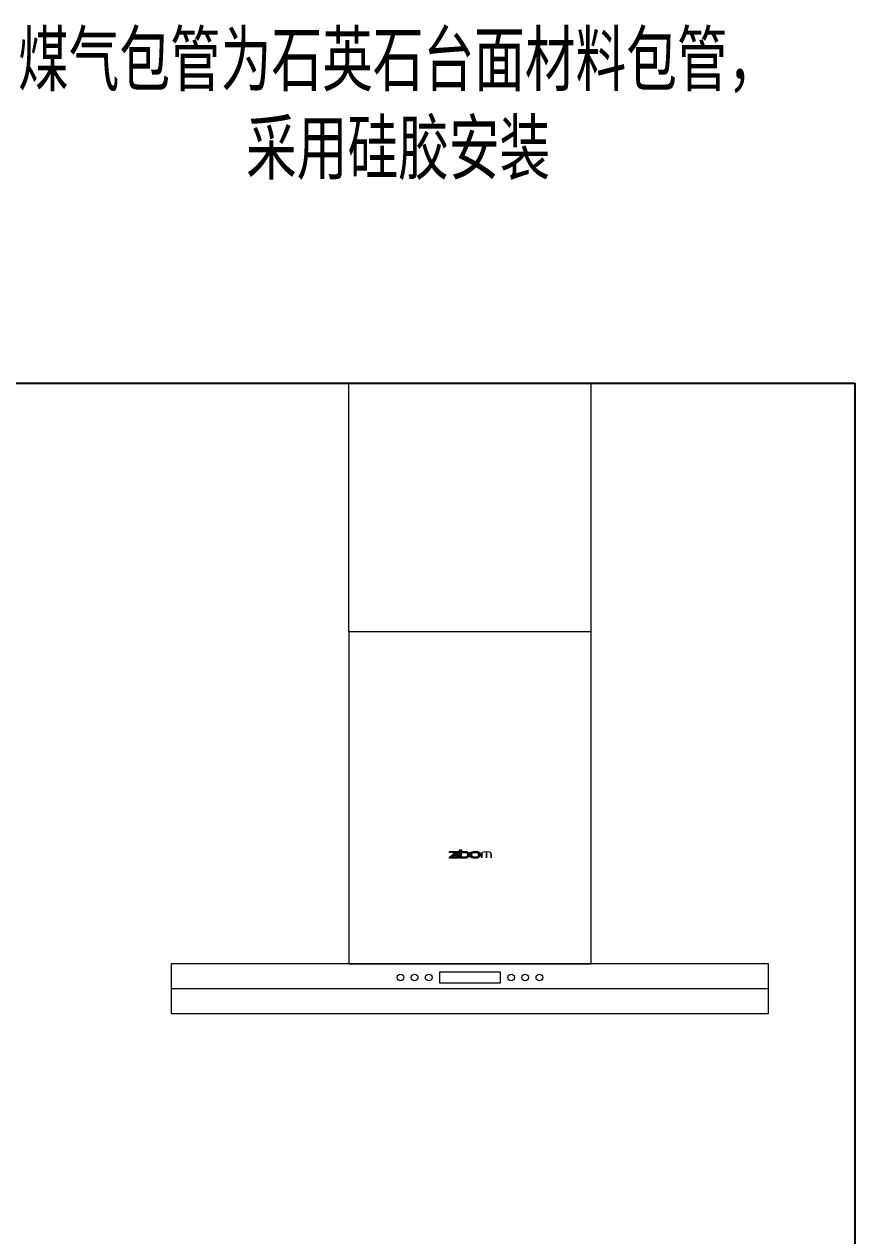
# Model space of a CAD drawing. Header units: millimetres. Extents: x 3104083 to 3173399, y -3165492 to -3044687.
# Drawn here: x 3120496 to 3121748, y -3099832 to -3098007 of the extents above; entities that cross this region are included whole.
import ezdxf

# ---------------------------------------------------------------- set-up
doc = ezdxf.new("R2010")
doc.units = ezdxf.units.MM
doc.header["$LTSCALE"] = 500
doc.header["$MEASUREMENT"] = 0
doc.layers.add('D-节点尺寸', color=5, linetype='CONTINUOUS')
doc.layers.add('ZB_厨柜', color=7, linetype='CONTINUOUS')
doc.layers.add('墙体', color=6, linetype='CONTINUOUS', lineweight=25)
doc.layers.add('电器', color=85, linetype='CONTINUOUS', lineweight=15)
doc.styles.add('DIM', font='SimSun.ttf', dxfattribs={"width": 0.7})

# ---------------------------------------------------------------- blocks, each defined once
blk = doc.blocks.new('油烟机立面')
at = {"layer": '电器'}
for points in [[(215449.9, -105458.6), (215449.9, -105457.2), (215436.8, -105457.2), (215436.8, -105458.6), (215445.3, -105458.6), (215436.8, -105465.7), (215436.8, -105467.1), (215449.9, -105467.1), (215449.9, -105465.7), (215441.4, -105465.7)], [(215486.7, -105460.3, -0.313741), (215488.4, -105458.6), (215490.9, -105458.6), (215490.9, -105467.2), (215493.6, -105467.2), (215493.6, -105458.6), (215496.4, -105458.6, -0.240846), (215497.9, -105460.2), (215497.9, -105467.2), (215500.4, -105467.2), (215500.4, -105460.7, 0.377099), (215496.6, -105457.1), (215488, -105457.1, 0.37664), (215484.1, -105460.6), (215484.1, -105467.2), (215486.7, -105467.2)]]:
    blk.add_hatch(color=256, dxfattribs=at).paths.add_polyline_path(points)
blk.add_hatch(color=256, dxfattribs=at).paths.add_polyline_path([(215449.9, -105460.6), (215445.7, -105464.1), (215449.9, -105464.1)], flags=17)
h = blk.add_hatch(color=256, dxfattribs=at)
h.paths.add_polyline_path([(215462.2, -105457.1), (215454.4, -105457.1), (215454.4, -105454.6), (215451.8, -105454.6), (215451.8, -105467.1), (215462.2, -105467.1, 0.850277)])
h.paths.add_polyline_path([(215454.4, -105458.6), (215460.6, -105458.6, -0.922619), (215460.6, -105465.7), (215454.4, -105465.7)], flags=16)
h = blk.add_hatch(color=256, dxfattribs=at)
h.paths.add_polyline_path([(215478.5, -105457.2), (215472, -105457.2, 0.93167), (215472.2, -105467.1), (215478.5, -105467.1, 0.890248)])
h.paths.add_polyline_path([(215473, -105458.6), (215477.5, -105458.6, -0.767482), (215477.5, -105465.7), (215473, -105465.7, -0.819914)], flags=16)
for p, q in [((215017.3, -105626.4), (215017.3, -105646.4)), ((215017.3, -105663.9), (215917.3, -105663.9))]:
    blk.add_line(p, q, dxfattribs=at)
for points in [[(215284.8, -105626.4), (215649.8, -105626.4), (215649.8, -105126.4), (215284.8, -105126.4)], [(215017.3, -105701.4), (215917.3, -105701.4), (215917.3, -105626.4), (215017.3, -105626.4)], [(215421.5, -105655.1), (215513.2, -105655.1), (215513.2, -105639.1), (215421.5, -105639.1)]]:
    blk.add_lwpolyline(points, close=True, dxfattribs=at)
for points in [[(215436.8, -105457.2), (215449.9, -105457.2), (215449.9, -105458.6), (215441.4, -105465.7), (215449.9, -105465.7), (215449.9, -105467.1), (215436.8, -105467.1), (215436.8, -105465.7), (215445.3, -105458.6), (215436.8, -105458.6), (215436.8, -105457.2)], [(215449.9, -105460.6), (215449.9, -105464.1), (215445.7, -105464.1), (215449.9, -105460.6)]]:
    blk.add_lwpolyline(points, dxfattribs=at)
for points in [[(215451.8, -105454.6), (215454.4, -105454.6), (215454.4, -105457.1), (215462.2, -105457.1, -0.850277), (215462.2, -105467.1), (215451.8, -105467.1), (215451.8, -105454.6)], [(215454.4, -105458.6), (215460.6, -105458.6, -0.922619), (215460.6, -105465.7), (215454.4, -105465.7), (215454.4, -105458.6)], [(215472, -105457.2), (215478.5, -105457.2, -0.890248), (215478.5, -105467.1), (215472.2, -105467.1, -0.93167), (215472, -105457.2)], [(215473, -105458.6), (215477.5, -105458.6, -0.767482), (215477.5, -105465.7), (215473, -105465.7, -0.819914), (215473, -105458.6, 0.006271)]]:
    blk.add_lwpolyline(points, format="xyb", dxfattribs=at)
for centre in [(215362.7, -105647.1), (215384, -105647.1), (215405.2, -105647.1), (215529.5, -105647.1), (215550.7, -105647.1), (215572, -105647.1)]:
    blk.add_circle(centre, 5, dxfattribs=at)

msp = doc.modelspace()

# ---------------------------------------------------------------- linework, layer by layer
at = {"layer": '墙体'}
for p, q in [((3119907.755, -3098547.541), (3121747.755, -3098547.541)), ((3121747.755, -3098547.541), (3121747.755, -3100997.541))]:
    msp.add_line(p, q, dxfattribs=at)
at = {"layer": '电器'}
for p, q in [((3120985.286, -3098922.541), (3120985.286, -3098547.541)), ((3121350.286, -3098922.541), (3121350.286, -3098547.541))]:
    msp.add_line(p, q, dxfattribs=at)

# ---------------------------------------------------------------- block references
at = {"layer": 'ZB_厨柜', "color": 253}
msp.add_blockref('油烟机立面', (2905700.441, -2993796.174), dxfattribs=at)

# ---------------------------------------------------------------- texts
at = {"layer": 'D-节点尺寸', "color": 35, "ltscale": 100, "insert": (3121059.619, -3098130.446), "char_height": 80, "attachment_point": 5, "style": 'DIM'}
msp.add_mtext_dynamic_manual_height_columns('煤气包管为石英石台面材料包管，采用硅胶安装', width=1195.15104, gutter_width=400, heights=[0], dxfattribs=at)

doc.saveas('drawing.dxf')
